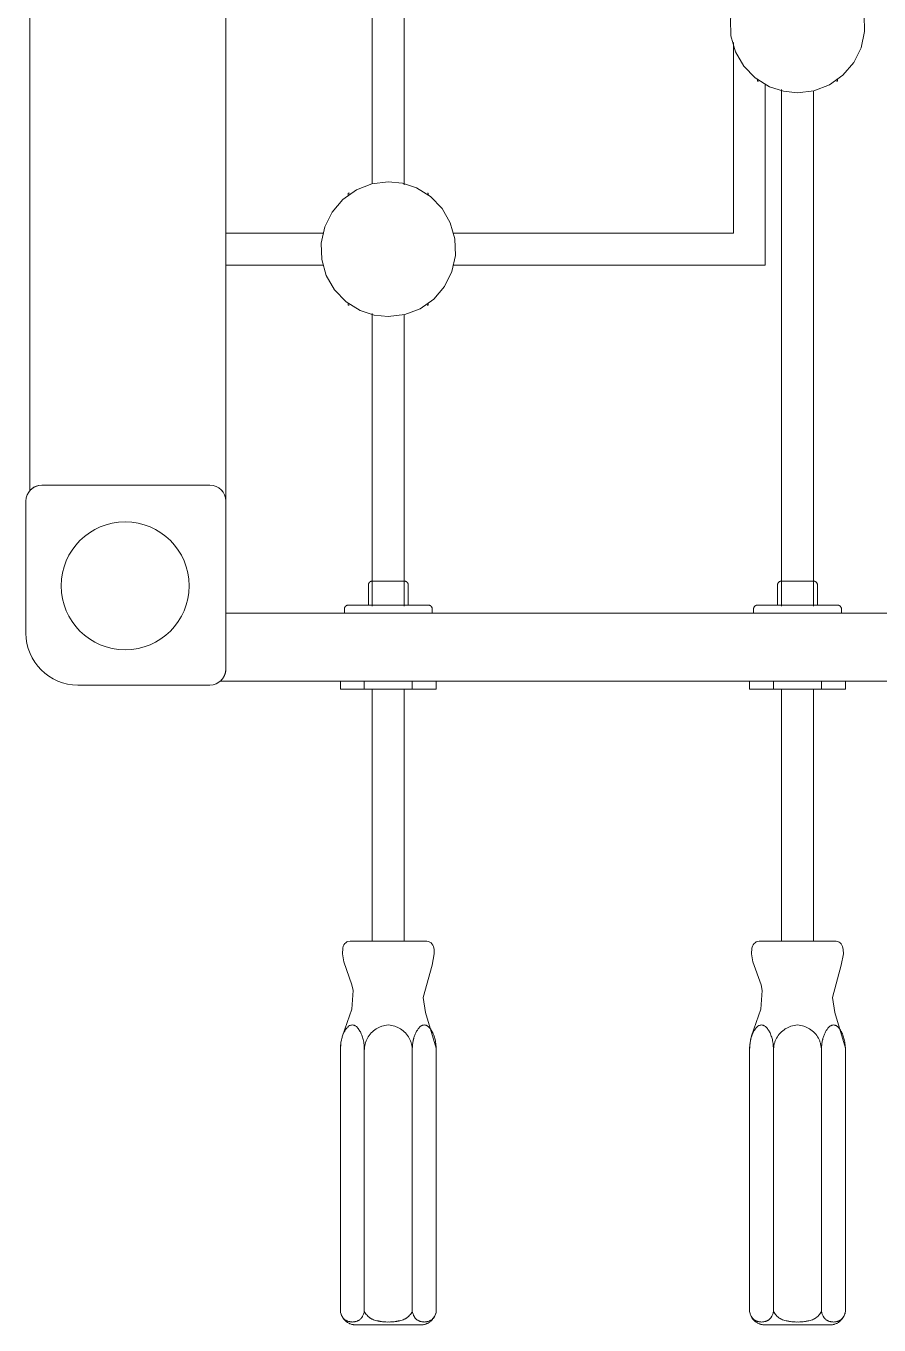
# Model space of a CAD drawing. Header units: inches. Extents: x 11834 to 13024, y -8101 to -6934.
# Drawn here: x 12424.82 to 12438.16, y -7371.6 to -7351.3 of the extents above; entities that cross this region are included whole.
import ezdxf

# ---------------------------------------------------------------- set-up
doc = ezdxf.new("R2010")
doc.units = ezdxf.units.IN
doc.header["$MEASUREMENT"] = 0
doc.layers.add('A-GENM', color=13, linetype='Continuous', lineweight=9)

# ---------------------------------------------------------------- blocks, each defined once
blk = doc.blocks.new('Foosball Table - Foosball Table-6977012-FIRST FLOOR POWER _ SIGNAL')
at = {"layer": 'A-GENM'}
for p, q in [((-24.937, -12.187), (-24.937, 12.187)), ((-28, 12.022), (-28, -12.022)), ((-22.646, -1.022), (-22.646, -7.228)), ((-22.146, -7.245), (-22.146, -1.023)), ((-17, -8), (-17, -5.021)), ((-17, -5.021), (-17, -8)), ((-16.622, -5.588), (-16.622, -5.625)), ((-16.608, -5.625), (-16.622, -5.625)), ((-16.5, -5.663), (-16.5, -8.5)), ((-16.5, -8.5), (-16.5, -5.663)), ((-15.372, -5.625), (-15.388, -5.625)), ((-15.372, -5.625), (-15.372, -5.593)), ((-16.247, -5.755), (-16.247, -13.827)), ((-15.747, -13.827), (-15.747, -5.785)), ((-23.021, -7.375), (-23.021, -7.407)), ((-23.021, -7.375), (-23.004, -7.375)), ((-21.785, -7.375), (-21.771, -7.375)), ((-21.771, -7.412), (-21.771, -7.375)), ((-24.937, -8), (-23.405, -8)), ((-23.405, -8), (-24.937, -8)), ((-21.384, -8), (-17, -8)), ((-17, -8), (-21.384, -8)), ((-23.407, -8.5), (-24.937, -8.5)), ((-24.937, -8.5), (-23.407, -8.5)), ((-16.5, -8.5), (-21.386, -8.5)), ((-21.386, -8.5), (-16.5, -8.5)), ((-23.021, -9.088), (-23.021, -9.125)), ((-23.007, -9.125), (-23.021, -9.125)), ((-21.771, -9.125), (-21.787, -9.125)), ((-21.771, -9.125), (-21.771, -9.093)), ((-22.646, -9.255), (-22.646, -13.827)), ((-22.146, -13.827), (-22.146, -9.272)), ((-25.187, -11.937), (-27.812, -11.937)), ((-28.062, -12.187), (-28.062, -14.25)), ((-24.937, -14.812), (-24.937, -12.187)), ((-22.708, -13.5), (-22.708, -13.813)), ((-22.083, -13.813), (-22.083, -13.5)), ((-16.31, -13.5), (-16.31, -13.813)), ((-15.685, -13.813), (-15.685, -13.5)), ((24.937, -13.938), (-24.937, -13.938)), ((-23.083, -13.875), (-23.083, -13.938)), ((-22.666, -13.813), (-22.396, -13.813)), ((-22.396, -13.813), (-22.125, -13.813)), ((-21.708, -13.938), (-21.708, -13.875)), ((-16.685, -13.875), (-16.685, -13.938)), ((-16.268, -13.813), (-15.997, -13.813)), ((-15.997, -13.813), (-15.726, -13.813)), ((-15.31, -13.938), (-15.31, -13.875)), ((-25.022, -15), (25.022, -15)), ((-23.146, -15), (-23.146, -15.125)), ((-22.771, -15), (-22.771, -15.125)), ((-22.021, -15.125), (-22.021, -15)), ((-21.646, -15), (-21.646, -15.125)), ((-16.747, -15), (-16.747, -15.125)), ((-16.372, -15), (-16.372, -15.125)), ((-15.622, -15.125), (-15.622, -15)), ((-15.247, -15), (-15.247, -15.125)), ((-27.25, -15.062), (-25.187, -15.062)), ((-22.771, -15.125), (-23.146, -15.125)), ((-22.021, -15.125), (-22.771, -15.125)), ((-22.646, -15.125), (-22.646, -19.063)), ((-22.146, -19.063), (-22.146, -15.125)), ((-21.646, -15.125), (-22.021, -15.125)), ((-16.372, -15.125), (-16.747, -15.125)), ((-15.622, -15.125), (-16.372, -15.125)), ((-16.247, -15.125), (-16.247, -19.063)), ((-15.747, -19.063), (-15.747, -15.125)), ((-15.247, -15.125), (-15.622, -15.125)), ((-23.146, -24.777), (-23.146, -20.777)), ((-22.771, -24.777), (-22.771, -20.777)), ((-22.021, -20.777), (-22.021, -24.777)), ((-21.646, -24.777), (-21.646, -20.777)), ((-16.747, -24.777), (-16.747, -20.777)), ((-16.372, -24.777), (-16.372, -20.777)), ((-15.622, -20.777), (-15.622, -24.777)), ((-15.247, -24.777), (-15.247, -20.777)), ((-23.146, -24.854), (-23.146, -24.777)), ((-22.771, -24.854), (-22.771, -24.777)), ((-22.021, -24.777), (-22.021, -24.854)), ((-21.646, -24.854), (-21.646, -24.777)), ((-16.747, -24.854), (-16.747, -24.777)), ((-16.372, -24.854), (-16.372, -24.777)), ((-15.622, -24.777), (-15.622, -24.854)), ((-15.247, -24.854), (-15.247, -24.777)), ((-22.396, -25.062), (-22.724, -25.062)), ((-21.931, -25.062), (-22.396, -25.062)), ((-22.067, -25.062), (-21.966, -25.062)), ((-15.997, -25.062), (-16.326, -25.062)), ((-15.532, -25.062), (-15.997, -25.062)), ((-15.668, -25.062), (-15.568, -25.062))]:
    blk.add_line(p, q, dxfattribs=at)
at = {"layer": 'A-GENM', "flags": 128}
for points in [[(-15.997, -3.696), (-16.254, -3.728), (-16.496, -3.821), (-16.708, -3.971), (-16.876, -4.168), (-16.992, -4.4), (-17.047, -4.654), (-17.039, -4.913), (-16.967, -5.162), (-16.837, -5.387), (-16.657, -5.572), (-16.436, -5.709), (-16.217, -5.781), (-15.997, -5.804)], [(-15.997, -5.804), (-15.74, -5.772), (-15.498, -5.679), (-15.286, -5.529), (-15.118, -5.332), (-15.002, -5.1), (-14.947, -4.846), (-14.955, -4.587), (-15.027, -4.338), (-15.157, -4.113), (-15.337, -3.928), (-15.558, -3.791), (-15.777, -3.719), (-15.997, -3.696)], [(-22.396, -7.196), (-22.653, -7.228), (-22.895, -7.321), (-23.106, -7.471), (-23.275, -7.668), (-23.39, -7.9), (-23.446, -8.154), (-23.437, -8.413), (-23.366, -8.662), (-23.236, -8.887), (-23.055, -9.072), (-22.835, -9.209), (-22.616, -9.281), (-22.396, -9.304)], [(-22.396, -9.304), (-22.139, -9.272), (-21.897, -9.179), (-21.685, -9.029), (-21.517, -8.832), (-21.401, -8.6), (-21.346, -8.346), (-21.354, -8.087), (-21.426, -7.838), (-21.555, -7.613), (-21.736, -7.428), (-21.957, -7.291), (-22.176, -7.219), (-22.396, -7.196)], [(-22.708, -13.5), (-22.708, -13.498), (-22.708, -13.495), (-22.708, -13.493), (-22.708, -13.49), (-22.707, -13.488), (-22.707, -13.485), (-22.706, -13.483), (-22.705, -13.48), (-22.704, -13.478), (-22.703, -13.476), (-22.702, -13.473), (-22.701, -13.471), (-22.7, -13.469), (-22.699, -13.467), (-22.697, -13.465), (-22.696, -13.463), (-22.694, -13.461), (-22.693, -13.459), (-22.691, -13.457), (-22.689, -13.455), (-22.688, -13.453), (-22.686, -13.452), (-22.684, -13.45), (-22.682, -13.449), (-22.68, -13.447), (-22.677, -13.446), (-22.675, -13.445), (-22.673, -13.444), (-22.671, -13.443), (-22.668, -13.442), (-22.666, -13.441), (-22.664, -13.44), (-22.661, -13.439), (-22.659, -13.439), (-22.656, -13.438), (-22.654, -13.438), (-22.652, -13.438), (-22.649, -13.438), (-22.647, -13.438), (-22.646, -13.438)], [(-22.396, -13.438), (-22.406, -13.438), (-22.416, -13.438), (-22.426, -13.438), (-22.436, -13.438), (-22.446, -13.438), (-22.455, -13.438), (-22.465, -13.438), (-22.474, -13.438), (-22.484, -13.438), (-22.493, -13.438), (-22.502, -13.438), (-22.511, -13.438), (-22.52, -13.438), (-22.529, -13.438), (-22.537, -13.438), (-22.545, -13.438), (-22.553, -13.438), (-22.561, -13.438), (-22.568, -13.438), (-22.575, -13.438), (-22.582, -13.438), (-22.589, -13.438), (-22.595, -13.438), (-22.601, -13.438), (-22.606, -13.438), (-22.611, -13.438), (-22.616, -13.438), (-22.621, -13.438), (-22.625, -13.438), (-22.629, -13.438), (-22.632, -13.438), (-22.635, -13.438), (-22.638, -13.438), (-22.64, -13.438), (-22.642, -13.438), (-22.644, -13.438), (-22.645, -13.438), (-22.646, -13.438), (-22.646, -13.438)], [(-22.646, -13.438), (-22.646, -13.438), (-22.645, -13.438), (-22.644, -13.438), (-22.643, -13.438), (-22.641, -13.438), (-22.639, -13.438), (-22.636, -13.438), (-22.633, -13.438), (-22.63, -13.438), (-22.626, -13.438), (-22.622, -13.438), (-22.618, -13.438), (-22.613, -13.438), (-22.608, -13.438), (-22.602, -13.438), (-22.596, -13.438), (-22.59, -13.438), (-22.584, -13.438), (-22.577, -13.438), (-22.57, -13.438), (-22.563, -13.438)], [(-22.146, -13.438), (-22.146, -13.438), (-22.147, -13.438), (-22.148, -13.438), (-22.149, -13.438), (-22.151, -13.438), (-22.153, -13.438), (-22.156, -13.438), (-22.159, -13.438), (-22.162, -13.438), (-22.166, -13.438), (-22.17, -13.438), (-22.174, -13.438), (-22.179, -13.438), (-22.184, -13.438), (-22.189, -13.438), (-22.195, -13.438), (-22.201, -13.438), (-22.208, -13.438), (-22.215, -13.438), (-22.222, -13.438), (-22.229, -13.438), (-22.237, -13.438), (-22.244, -13.438), (-22.252, -13.438), (-22.261, -13.438), (-22.269, -13.438), (-22.278, -13.438), (-22.287, -13.438), (-22.296, -13.438), (-22.305, -13.438), (-22.315, -13.438), (-22.324, -13.438), (-22.334, -13.438), (-22.344, -13.438), (-22.353, -13.438), (-22.363, -13.438), (-22.373, -13.438), (-22.383, -13.438), (-22.393, -13.438), (-22.396, -13.438)], [(-22.231, -13.438), (-22.224, -13.438), (-22.216, -13.438), (-22.21, -13.438), (-22.203, -13.438), (-22.197, -13.438), (-22.191, -13.438), (-22.185, -13.438), (-22.18, -13.438), (-22.175, -13.438), (-22.171, -13.438), (-22.167, -13.438), (-22.163, -13.438), (-22.159, -13.438), (-22.156, -13.438), (-22.154, -13.438), (-22.151, -13.438), (-22.149, -13.438), (-22.148, -13.438), (-22.147, -13.438), (-22.146, -13.438), (-22.146, -13.438)], [(-22.146, -13.438), (-22.143, -13.438), (-22.141, -13.438), (-22.138, -13.438), (-22.136, -13.438), (-22.133, -13.439), (-22.131, -13.439), (-22.129, -13.44), (-22.126, -13.441), (-22.124, -13.442), (-22.121, -13.442), (-22.119, -13.443), (-22.117, -13.445), (-22.115, -13.446), (-22.113, -13.447), (-22.111, -13.448), (-22.109, -13.45), (-22.107, -13.451), (-22.105, -13.453), (-22.103, -13.455), (-22.101, -13.456), (-22.099, -13.458), (-22.098, -13.46), (-22.096, -13.462), (-22.095, -13.464), (-22.093, -13.466), (-22.092, -13.468), (-22.091, -13.471), (-22.09, -13.473), (-22.089, -13.475), (-22.088, -13.477), (-22.087, -13.48), (-22.086, -13.482), (-22.085, -13.484), (-22.085, -13.487), (-22.084, -13.489), (-22.084, -13.492), (-22.084, -13.494), (-22.083, -13.497), (-22.083, -13.499), (-22.083, -13.5)], [(-16.31, -13.5), (-16.309, -13.498), (-16.309, -13.495), (-16.309, -13.493), (-16.309, -13.49), (-16.308, -13.488), (-16.308, -13.485), (-16.307, -13.483), (-16.306, -13.48), (-16.306, -13.478), (-16.305, -13.476), (-16.304, -13.473), (-16.302, -13.471), (-16.301, -13.469), (-16.3, -13.467), (-16.299, -13.465), (-16.297, -13.463), (-16.296, -13.461), (-16.294, -13.459), (-16.292, -13.457), (-16.291, -13.455), (-16.289, -13.453), (-16.287, -13.452), (-16.285, -13.45), (-16.283, -13.449), (-16.281, -13.447), (-16.279, -13.446), (-16.276, -13.445), (-16.274, -13.444), (-16.272, -13.443), (-16.27, -13.442), (-16.267, -13.441), (-16.265, -13.44), (-16.263, -13.439), (-16.26, -13.439), (-16.258, -13.438), (-16.255, -13.438), (-16.253, -13.438), (-16.25, -13.438), (-16.248, -13.438), (-16.247, -13.438)], [(-15.997, -13.438), (-16.007, -13.438), (-16.017, -13.438), (-16.027, -13.438), (-16.037, -13.438), (-16.047, -13.438), (-16.056, -13.438), (-16.066, -13.438), (-16.076, -13.438), (-16.085, -13.438), (-16.094, -13.438), (-16.104, -13.438), (-16.112, -13.438), (-16.121, -13.438), (-16.13, -13.438), (-16.138, -13.438), (-16.146, -13.438), (-16.154, -13.438), (-16.162, -13.438), (-16.169, -13.438), (-16.176, -13.438), (-16.183, -13.438), (-16.19, -13.438), (-16.196, -13.438), (-16.202, -13.438), (-16.207, -13.438), (-16.213, -13.438), (-16.218, -13.438), (-16.222, -13.438), (-16.226, -13.438), (-16.23, -13.438), (-16.233, -13.438), (-16.237, -13.438), (-16.239, -13.438), (-16.241, -13.438), (-16.243, -13.438), (-16.245, -13.438), (-16.246, -13.438), (-16.247, -13.438), (-16.247, -13.438)], [(-16.247, -13.438), (-16.247, -13.438), (-16.246, -13.438), (-16.245, -13.438), (-16.244, -13.438), (-16.242, -13.438), (-16.24, -13.438)], [(-16.24, -13.438), (-16.237, -13.438), (-16.234, -13.438), (-16.231, -13.438), (-16.227, -13.438), (-16.223, -13.438), (-16.219, -13.438), (-16.214, -13.438), (-16.209, -13.438), (-16.203, -13.438), (-16.198, -13.438), (-16.191, -13.438), (-16.185, -13.438), (-16.178, -13.438), (-16.171, -13.438), (-16.164, -13.438)], [(-15.747, -13.438), (-15.747, -13.438), (-15.748, -13.438), (-15.749, -13.438), (-15.75, -13.438), (-15.752, -13.438), (-15.754, -13.438), (-15.757, -13.438), (-15.76, -13.438), (-15.763, -13.438), (-15.767, -13.438), (-15.771, -13.438), (-15.775, -13.438), (-15.78, -13.438), (-15.785, -13.438), (-15.791, -13.438), (-15.796, -13.438), (-15.803, -13.438), (-15.809, -13.438), (-15.816, -13.438), (-15.823, -13.438), (-15.83, -13.438), (-15.838, -13.438), (-15.846, -13.438), (-15.854, -13.438), (-15.862, -13.438), (-15.87, -13.438), (-15.879, -13.438), (-15.888, -13.438), (-15.897, -13.438), (-15.906, -13.438), (-15.916, -13.438), (-15.925, -13.438), (-15.935, -13.438), (-15.945, -13.438), (-15.955, -13.438), (-15.964, -13.438), (-15.974, -13.438), (-15.984, -13.438), (-15.994, -13.438), (-15.997, -13.438)], [(-15.832, -13.438), (-15.825, -13.438), (-15.818, -13.438), (-15.811, -13.438), (-15.804, -13.438), (-15.798, -13.438), (-15.792, -13.438), (-15.787, -13.438), (-15.781, -13.438), (-15.777, -13.438), (-15.772, -13.438), (-15.768, -13.438), (-15.764, -13.438), (-15.761, -13.438), (-15.758, -13.438), (-15.755, -13.438), (-15.753, -13.438), (-15.751, -13.438), (-15.749, -13.438), (-15.748, -13.438), (-15.747, -13.438), (-15.747, -13.438)], [(-15.747, -13.438), (-15.745, -13.438), (-15.742, -13.438), (-15.74, -13.438), (-15.737, -13.438), (-15.735, -13.439), (-15.732, -13.439), (-15.73, -13.44), (-15.727, -13.441), (-15.725, -13.442), (-15.723, -13.442), (-15.72, -13.443), (-15.718, -13.445), (-15.716, -13.446), (-15.714, -13.447), (-15.712, -13.448), (-15.71, -13.45), (-15.708, -13.451), (-15.706, -13.453), (-15.704, -13.455), (-15.702, -13.456), (-15.7, -13.458), (-15.699, -13.46), (-15.697, -13.462), (-15.696, -13.464), (-15.694, -13.466), (-15.693, -13.468), (-15.692, -13.471), (-15.691, -13.473), (-15.69, -13.475), (-15.689, -13.477), (-15.688, -13.48), (-15.687, -13.482), (-15.686, -13.484), (-15.686, -13.487), (-15.685, -13.489), (-15.685, -13.492), (-15.685, -13.494), (-15.685, -13.497), (-15.685, -13.499), (-15.685, -13.5)], [(-23.083, -13.875), (-23.083, -13.873), (-23.083, -13.87), (-23.083, -13.868), (-23.083, -13.865), (-23.082, -13.863), (-23.082, -13.86), (-23.081, -13.858), (-23.08, -13.855), (-23.079, -13.853), (-23.078, -13.851), (-23.077, -13.848), (-23.076, -13.846), (-23.075, -13.844), (-23.074, -13.842), (-23.072, -13.84), (-23.071, -13.838), (-23.069, -13.836), (-23.068, -13.834), (-23.066, -13.832), (-23.064, -13.83), (-23.063, -13.828), (-23.061, -13.827), (-23.059, -13.825), (-23.057, -13.824), (-23.055, -13.822), (-23.052, -13.821), (-23.05, -13.82), (-23.048, -13.819), (-23.046, -13.818), (-23.043, -13.817), (-23.041, -13.816), (-23.039, -13.815), (-23.036, -13.814), (-23.034, -13.814), (-23.031, -13.813), (-23.029, -13.813), (-23.027, -13.813), (-23.024, -13.813), (-23.022, -13.813), (-23.021, -13.813)], [(-22.396, -13.813), (-22.421, -13.813), (-22.446, -13.813), (-22.471, -13.813), (-22.495, -13.813), (-22.52, -13.813), (-22.544, -13.813), (-22.569, -13.813), (-22.592, -13.813), (-22.616, -13.813), (-22.639, -13.813), (-22.662, -13.813), (-22.684, -13.813), (-22.706, -13.813), (-22.728, -13.813), (-22.749, -13.813), (-22.769, -13.813), (-22.789, -13.813), (-22.808, -13.813), (-22.826, -13.813), (-22.844, -13.813), (-22.861, -13.813), (-22.878, -13.813), (-22.893, -13.813), (-22.908, -13.813), (-22.922, -13.813), (-22.935, -13.813), (-22.947, -13.813), (-22.958, -13.813), (-22.969, -13.813), (-22.978, -13.813), (-22.987, -13.813), (-22.995, -13.813), (-23.001, -13.813), (-23.007, -13.813), (-23.012, -13.813), (-23.015, -13.813), (-23.018, -13.813), (-23.02, -13.813), (-23.021, -13.813)], [(-23.021, -13.813), (-23.02, -13.813), (-23.019, -13.813), (-23.016, -13.813), (-23.013, -13.813), (-23.008, -13.813), (-23.003, -13.813), (-22.996, -13.813), (-22.989, -13.813), (-22.981, -13.813), (-22.971, -13.813), (-22.961, -13.813), (-22.95, -13.813), (-22.938, -13.813), (-22.925, -13.813), (-22.912, -13.813), (-22.897, -13.813), (-22.882, -13.813), (-22.866, -13.813), (-22.849, -13.813), (-22.831, -13.813), (-22.813, -13.813), (-22.794, -13.813), (-22.774, -13.813), (-22.754, -13.813), (-22.734, -13.813), (-22.712, -13.813), (-22.69, -13.813), (-22.668, -13.813)], [(-21.771, -13.813), (-21.771, -13.813), (-21.773, -13.813), (-21.775, -13.813), (-21.779, -13.813), (-21.783, -13.813), (-21.789, -13.813), (-21.795, -13.813), (-21.803, -13.813), (-21.811, -13.813), (-21.82, -13.813), (-21.83, -13.813), (-21.841, -13.813), (-21.853, -13.813), (-21.866, -13.813), (-21.88, -13.813), (-21.895, -13.813), (-21.91, -13.813), (-21.926, -13.813), (-21.943, -13.813), (-21.96, -13.813), (-21.979, -13.813), (-21.998, -13.813), (-22.017, -13.813), (-22.037, -13.813), (-22.058, -13.813), (-22.079, -13.813), (-22.101, -13.813), (-22.124, -13.813), (-22.146, -13.813), (-22.169, -13.813), (-22.193, -13.813), (-22.217, -13.813), (-22.241, -13.813), (-22.265, -13.813), (-22.29, -13.813), (-22.314, -13.813), (-22.339, -13.813), (-22.364, -13.813), (-22.389, -13.813), (-22.396, -13.813)], [(-22.13, -13.813), (-22.107, -13.813), (-22.085, -13.813), (-22.064, -13.813), (-22.043, -13.813), (-22.023, -13.813), (-22.003, -13.813), (-21.984, -13.813), (-21.965, -13.813), (-21.947, -13.813), (-21.93, -13.813), (-21.914, -13.813), (-21.899, -13.813), (-21.884, -13.813), (-21.87, -13.813), (-21.857, -13.813), (-21.845, -13.813), (-21.833, -13.813), (-21.823, -13.813), (-21.813, -13.813), (-21.805, -13.813), (-21.797, -13.813), (-21.79, -13.813), (-21.785, -13.813), (-21.78, -13.813), (-21.776, -13.813), (-21.773, -13.813), (-21.772, -13.813), (-21.771, -13.813)], [(-21.771, -13.813), (-21.768, -13.813), (-21.766, -13.813), (-21.763, -13.813), (-21.761, -13.813), (-21.758, -13.814), (-21.756, -13.814), (-21.754, -13.815), (-21.751, -13.816), (-21.749, -13.817), (-21.746, -13.817), (-21.744, -13.818), (-21.742, -13.82), (-21.74, -13.821), (-21.738, -13.822), (-21.736, -13.823), (-21.734, -13.825), (-21.732, -13.826), (-21.73, -13.828), (-21.728, -13.83), (-21.726, -13.831), (-21.724, -13.833), (-21.723, -13.835), (-21.721, -13.837), (-21.72, -13.839), (-21.718, -13.841), (-21.717, -13.843), (-21.716, -13.846), (-21.715, -13.848), (-21.714, -13.85), (-21.713, -13.852), (-21.712, -13.855), (-21.711, -13.857), (-21.71, -13.859), (-21.71, -13.862), (-21.709, -13.864), (-21.709, -13.867), (-21.709, -13.869), (-21.708, -13.872), (-21.708, -13.874), (-21.708, -13.875)], [(-16.685, -13.875), (-16.684, -13.873), (-16.684, -13.87), (-16.684, -13.868), (-16.684, -13.865), (-16.683, -13.863), (-16.683, -13.86), (-16.682, -13.858), (-16.681, -13.855), (-16.681, -13.853), (-16.68, -13.851), (-16.679, -13.848), (-16.677, -13.846), (-16.676, -13.844), (-16.675, -13.842), (-16.674, -13.84), (-16.672, -13.838), (-16.671, -13.836), (-16.669, -13.834), (-16.667, -13.832), (-16.666, -13.83), (-16.664, -13.828), (-16.662, -13.827), (-16.66, -13.825), (-16.658, -13.824), (-16.656, -13.822), (-16.654, -13.821), (-16.651, -13.82), (-16.649, -13.819), (-16.647, -13.818), (-16.645, -13.817), (-16.642, -13.816), (-16.64, -13.815), (-16.638, -13.814), (-16.635, -13.814), (-16.633, -13.813), (-16.63, -13.813), (-16.628, -13.813), (-16.625, -13.813), (-16.623, -13.813), (-16.622, -13.813)], [(-15.997, -13.813), (-16.022, -13.813), (-16.047, -13.813), (-16.072, -13.813), (-16.097, -13.813), (-16.121, -13.813), (-16.146, -13.813), (-16.17, -13.813), (-16.194, -13.813), (-16.217, -13.813), (-16.24, -13.813), (-16.263, -13.813), (-16.286, -13.813), (-16.308, -13.813), (-16.329, -13.813), (-16.35, -13.813), (-16.37, -13.813), (-16.39, -13.813), (-16.409, -13.813), (-16.428, -13.813), (-16.445, -13.813), (-16.462, -13.813), (-16.479, -13.813), (-16.494, -13.813), (-16.509, -13.813), (-16.523, -13.813), (-16.536, -13.813), (-16.548, -13.813), (-16.56, -13.813), (-16.57, -13.813), (-16.58, -13.813), (-16.588, -13.813), (-16.596, -13.813), (-16.602, -13.813), (-16.608, -13.813), (-16.613, -13.813), (-16.617, -13.813), (-16.619, -13.813), (-16.621, -13.813), (-16.622, -13.813)], [(-16.622, -13.813), (-16.622, -13.813), (-16.62, -13.813), (-16.618, -13.813), (-16.614, -13.813), (-16.61, -13.813), (-16.604, -13.813), (-16.598, -13.813), (-16.59, -13.813), (-16.582, -13.813), (-16.573, -13.813), (-16.562, -13.813), (-16.551, -13.813), (-16.539, -13.813), (-16.527, -13.813), (-16.513, -13.813), (-16.498, -13.813), (-16.483, -13.813), (-16.467, -13.813), (-16.45, -13.813), (-16.432, -13.813), (-16.414, -13.813), (-16.395, -13.813), (-16.376, -13.813), (-16.355, -13.813), (-16.335, -13.813), (-16.313, -13.813), (-16.292, -13.813), (-16.269, -13.813)], [(-15.372, -13.813), (-15.373, -13.813), (-15.374, -13.813), (-15.377, -13.813), (-15.38, -13.813), (-15.384, -13.813), (-15.39, -13.813), (-15.396, -13.813), (-15.404, -13.813), (-15.412, -13.813), (-15.421, -13.813), (-15.432, -13.813), (-15.443, -13.813), (-15.455, -13.813), (-15.467, -13.813), (-15.481, -13.813), (-15.496, -13.813), (-15.511, -13.813), (-15.527, -13.813), (-15.544, -13.813), (-15.562, -13.813), (-15.58, -13.813), (-15.599, -13.813), (-15.618, -13.813), (-15.639, -13.813), (-15.659, -13.813), (-15.681, -13.813), (-15.702, -13.813), (-15.725, -13.813), (-15.747, -13.813), (-15.771, -13.813), (-15.794, -13.813), (-15.818, -13.813), (-15.842, -13.813), (-15.866, -13.813), (-15.891, -13.813), (-15.916, -13.813), (-15.94, -13.813), (-15.965, -13.813), (-15.99, -13.813), (-15.997, -13.813)], [(-15.731, -13.813), (-15.708, -13.813), (-15.686, -13.813), (-15.665, -13.813), (-15.644, -13.813), (-15.624, -13.813), (-15.604, -13.813), (-15.585, -13.813), (-15.566, -13.813), (-15.549, -13.813), (-15.532, -13.813), (-15.515, -13.813), (-15.5, -13.813), (-15.485, -13.813), (-15.471, -13.813), (-15.458, -13.813), (-15.446, -13.813), (-15.434, -13.813), (-15.424, -13.813), (-15.414, -13.813), (-15.406, -13.813), (-15.398, -13.813), (-15.392, -13.813), (-15.386, -13.813), (-15.381, -13.813), (-15.377, -13.813), (-15.375, -13.813), (-15.373, -13.813), (-15.372, -13.813)], [(-15.372, -13.813), (-15.37, -13.813), (-15.367, -13.813), (-15.365, -13.813), (-15.362, -13.813), (-15.36, -13.814), (-15.357, -13.814), (-15.355, -13.815), (-15.352, -13.816), (-15.35, -13.817), (-15.348, -13.817), (-15.345, -13.818), (-15.343, -13.82), (-15.341, -13.821), (-15.339, -13.822), (-15.337, -13.823), (-15.335, -13.825), (-15.333, -13.826), (-15.331, -13.828), (-15.329, -13.83), (-15.327, -13.831), (-15.325, -13.833), (-15.324, -13.835), (-15.322, -13.837), (-15.321, -13.839), (-15.319, -13.841), (-15.318, -13.843), (-15.317, -13.846), (-15.316, -13.848), (-15.315, -13.85), (-15.314, -13.852), (-15.313, -13.855), (-15.312, -13.857), (-15.311, -13.859), (-15.311, -13.862), (-15.31, -13.864), (-15.31, -13.867), (-15.31, -13.869), (-15.31, -13.872), (-15.31, -13.874), (-15.31, -13.875)], [(-23.146, -20.777), (-23.137, -20.651), (-23.113, -20.545), (-22.967, -20.126), (-22.946, -19.835), (-22.964, -19.746), (-23.093, -19.39), (-23.113, -19.263), (-23.108, -19.173), (-23.1, -19.145), (-23.089, -19.122), (-23.075, -19.103), (-23.059, -19.089), (-23.043, -19.078), (-23.027, -19.071), (-22.994, -19.064), (-22.97, -19.063)], [(-22.396, -19.063), (-22.802, -19.063), (-22.97, -19.063), (-22.802, -19.063), (-22.625, -19.063)], [(-22.167, -19.063), (-21.99, -19.063), (-21.822, -19.063), (-21.99, -19.063), (-22.396, -19.063)], [(-21.821, -19.063), (-21.791, -19.065), (-21.766, -19.071), (-21.745, -19.08), (-21.727, -19.093), (-21.713, -19.108), (-21.701, -19.126), (-21.691, -19.147), (-21.68, -19.198), (-21.678, -19.265), (-21.712, -19.442), (-21.849, -19.944), (-21.812, -20.182), (-21.647, -20.737), (-21.646, -20.777)], [(-16.747, -20.777), (-16.738, -20.651), (-16.714, -20.545), (-16.568, -20.126), (-16.547, -19.835), (-16.565, -19.746), (-16.695, -19.39), (-16.715, -19.263), (-16.709, -19.173), (-16.701, -19.145), (-16.69, -19.122), (-16.676, -19.103), (-16.661, -19.089), (-16.644, -19.078), (-16.628, -19.071), (-16.595, -19.064), (-16.572, -19.063)], [(-15.997, -19.063), (-16.403, -19.063), (-16.571, -19.063), (-16.403, -19.063), (-16.24, -19.063)], [(-15.768, -19.063), (-15.591, -19.063), (-15.423, -19.063), (-15.591, -19.063), (-15.997, -19.063)], [(-15.423, -19.063), (-15.392, -19.065), (-15.367, -19.071), (-15.346, -19.08), (-15.329, -19.093), (-15.314, -19.108), (-15.302, -19.126), (-15.292, -19.147), (-15.281, -19.198), (-15.28, -19.265), (-15.313, -19.442), (-15.45, -19.944), (-15.413, -20.182), (-15.248, -20.737), (-15.247, -20.777)], [(-22.899, -25.065), (-22.909, -25.065), (-22.919, -25.065), (-22.929, -25.064), (-22.939, -25.062), (-22.948, -25.06), (-22.958, -25.058), (-22.968, -25.056), (-22.977, -25.053), (-22.987, -25.049), (-22.996, -25.046), (-23.005, -25.042), (-23.014, -25.037), (-23.023, -25.032), (-23.032, -25.027), (-23.04, -25.022), (-23.048, -25.016), (-23.056, -25.01), (-23.064, -25.003), (-23.071, -24.997), (-23.078, -24.99), (-23.085, -24.982), (-23.091, -24.975), (-23.098, -24.967), (-23.104, -24.959), (-23.109, -24.951), (-23.114, -24.942), (-23.119, -24.933), (-23.124, -24.924), (-23.128, -24.915), (-23.132, -24.906), (-23.135, -24.897), (-23.138, -24.887), (-23.141, -24.877), (-23.143, -24.868), (-23.145, -24.858), (-23.146, -24.854)], [(-21.646, -24.854), (-21.648, -24.863), (-21.65, -24.873), (-21.652, -24.883), (-21.655, -24.893), (-21.658, -24.902), (-21.662, -24.911), (-21.666, -24.92), (-21.67, -24.929), (-21.675, -24.938), (-21.68, -24.947), (-21.686, -24.955), (-21.691, -24.963), (-21.697, -24.971), (-21.704, -24.979), (-21.711, -24.986), (-21.718, -24.994), (-21.725, -25), (-21.732, -25.007), (-21.74, -25.013), (-21.748, -25.019), (-21.756, -25.025), (-21.765, -25.03), (-21.774, -25.035), (-21.782, -25.04), (-21.792, -25.044), (-21.801, -25.048), (-21.81, -25.051), (-21.82, -25.054), (-21.829, -25.057), (-21.839, -25.06), (-21.849, -25.062), (-21.859, -25.063), (-21.869, -25.064), (-21.879, -25.065), (-21.889, -25.065), (-21.893, -25.065)], [(-16.5, -25.065), (-16.51, -25.065), (-16.52, -25.065), (-16.53, -25.064), (-16.54, -25.062), (-16.55, -25.06), (-16.559, -25.058), (-16.569, -25.056), (-16.579, -25.053), (-16.588, -25.049), (-16.597, -25.046), (-16.606, -25.042), (-16.615, -25.037), (-16.624, -25.032), (-16.633, -25.027), (-16.641, -25.022), (-16.649, -25.016), (-16.657, -25.01), (-16.665, -25.003), (-16.672, -24.997), (-16.679, -24.99), (-16.686, -24.982), (-16.693, -24.975), (-16.699, -24.967), (-16.705, -24.959), (-16.71, -24.951), (-16.716, -24.942), (-16.72, -24.933), (-16.725, -24.924), (-16.729, -24.915), (-16.733, -24.906), (-16.736, -24.897), (-16.739, -24.887), (-16.742, -24.877), (-16.744, -24.868), (-16.746, -24.858), (-16.747, -24.854)], [(-15.247, -24.854), (-15.249, -24.863), (-15.251, -24.873), (-15.253, -24.883), (-15.256, -24.893), (-15.26, -24.902), (-15.263, -24.911), (-15.267, -24.92), (-15.272, -24.929), (-15.276, -24.938), (-15.281, -24.947), (-15.287, -24.955), (-15.293, -24.963), (-15.299, -24.971), (-15.305, -24.979), (-15.312, -24.986), (-15.319, -24.994), (-15.326, -25), (-15.334, -25.007), (-15.341, -25.013), (-15.349, -25.019), (-15.358, -25.025), (-15.366, -25.03), (-15.375, -25.035), (-15.384, -25.04), (-15.393, -25.044), (-15.402, -25.048), (-15.411, -25.051), (-15.421, -25.054), (-15.43, -25.057), (-15.44, -25.06), (-15.45, -25.062), (-15.46, -25.063), (-15.47, -25.064), (-15.48, -25.065), (-15.49, -25.065), (-15.494, -25.065)], [(-22.396, -25.065), (-22.416, -25.065), (-22.436, -25.065), (-22.456, -25.065), (-22.476, -25.065), (-22.496, -25.065), (-22.515, -25.065), (-22.535, -25.065), (-22.554, -25.065), (-22.573, -25.065), (-22.592, -25.065), (-22.61, -25.065), (-22.628, -25.065), (-22.646, -25.065), (-22.663, -25.065), (-22.68, -25.065), (-22.696, -25.065), (-22.712, -25.065), (-22.727, -25.065), (-22.742, -25.065), (-22.757, -25.065), (-22.77, -25.065), (-22.783, -25.065), (-22.796, -25.065), (-22.808, -25.065), (-22.819, -25.065), (-22.83, -25.065), (-22.839, -25.065), (-22.849, -25.065), (-22.857, -25.065), (-22.865, -25.065), (-22.872, -25.065), (-22.878, -25.065), (-22.883, -25.065), (-22.888, -25.065), (-22.891, -25.065), (-22.894, -25.065), (-22.897, -25.065), (-22.898, -25.065), (-22.899, -25.065)], [(-22.899, -25.065), (-22.898, -25.065), (-22.897, -25.065), (-22.895, -25.065), (-22.892, -25.065), (-22.889, -25.065), (-22.884, -25.065), (-22.879, -25.065), (-22.873, -25.065), (-22.867, -25.065), (-22.859, -25.065), (-22.851, -25.065), (-22.842, -25.065), (-22.832, -25.065), (-22.822, -25.065), (-22.811, -25.065), (-22.799, -25.065), (-22.787, -25.065), (-22.774, -25.065), (-22.76, -25.065), (-22.746, -25.065), (-22.732, -25.065), (-22.716, -25.065), (-22.701, -25.065), (-22.684, -25.065), (-22.668, -25.065), (-22.65, -25.065), (-22.633, -25.065), (-22.615, -25.065), (-22.597, -25.065), (-22.578, -25.065), (-22.559, -25.065), (-22.54, -25.065), (-22.521, -25.065), (-22.501, -25.065), (-22.481, -25.065), (-22.461, -25.065), (-22.441, -25.065), (-22.421, -25.065), (-22.401, -25.065), (-22.396, -25.065)], [(-22.396, -25.065), (-22.376, -25.065), (-22.356, -25.065), (-22.336, -25.065), (-22.316, -25.065), (-22.296, -25.065), (-22.276, -25.065), (-22.257, -25.065), (-22.238, -25.065), (-22.219, -25.065), (-22.2, -25.065), (-22.182, -25.065), (-22.164, -25.065), (-22.146, -25.065), (-22.129, -25.065), (-22.112, -25.065), (-22.095, -25.065), (-22.08, -25.065), (-22.064, -25.065), (-22.049, -25.065), (-22.035, -25.065), (-22.021, -25.065), (-22.008, -25.065), (-21.996, -25.065), (-21.984, -25.065), (-21.973, -25.065), (-21.962, -25.065), (-21.952, -25.065), (-21.943, -25.065), (-21.935, -25.065), (-21.927, -25.065), (-21.92, -25.065), (-21.914, -25.065), (-21.909, -25.065), (-21.904, -25.065), (-21.9, -25.065), (-21.897, -25.065), (-21.895, -25.065), (-21.894, -25.065), (-21.893, -25.065)], [(-21.893, -25.065), (-21.893, -25.065), (-21.895, -25.065), (-21.897, -25.065), (-21.899, -25.065), (-21.903, -25.065), (-21.907, -25.065), (-21.912, -25.065), (-21.918, -25.065), (-21.925, -25.065), (-21.933, -25.065), (-21.941, -25.065), (-21.95, -25.065), (-21.959, -25.065), (-21.97, -25.065), (-21.981, -25.065), (-21.992, -25.065), (-22.005, -25.065), (-22.018, -25.065), (-22.031, -25.065), (-22.045, -25.065), (-22.06, -25.065), (-22.075, -25.065), (-22.091, -25.065), (-22.107, -25.065), (-22.124, -25.065), (-22.141, -25.065), (-22.159, -25.065), (-22.177, -25.065), (-22.195, -25.065), (-22.214, -25.065), (-22.232, -25.065), (-22.252, -25.065), (-22.271, -25.065), (-22.291, -25.065), (-22.31, -25.065), (-22.33, -25.065), (-22.35, -25.065), (-22.37, -25.065), (-22.39, -25.065), (-22.396, -25.065)], [(-15.997, -25.065), (-16.017, -25.065), (-16.037, -25.065), (-16.057, -25.065), (-16.077, -25.065), (-16.097, -25.065), (-16.117, -25.065), (-16.136, -25.065), (-16.155, -25.065), (-16.174, -25.065), (-16.193, -25.065), (-16.211, -25.065), (-16.229, -25.065), (-16.247, -25.065), (-16.264, -25.065), (-16.281, -25.065), (-16.297, -25.065), (-16.313, -25.065), (-16.329, -25.065), (-16.344, -25.065), (-16.358, -25.065), (-16.372, -25.065), (-16.385, -25.065), (-16.397, -25.065), (-16.409, -25.065), (-16.42, -25.065), (-16.431, -25.065), (-16.441, -25.065), (-16.45, -25.065), (-16.458, -25.065), (-16.466, -25.065), (-16.473, -25.065), (-16.479, -25.065), (-16.484, -25.065), (-16.489, -25.065), (-16.493, -25.065), (-16.496, -25.065), (-16.498, -25.065), (-16.499, -25.065), (-16.5, -25.065)], [(-16.5, -25.065), (-16.5, -25.065), (-16.498, -25.065), (-16.496, -25.065), (-16.494, -25.065), (-16.49, -25.065), (-16.486, -25.065), (-16.48, -25.065), (-16.474, -25.065), (-16.468, -25.065), (-16.46, -25.065), (-16.452, -25.065), (-16.443, -25.065), (-16.433, -25.065), (-16.423, -25.065), (-16.412, -25.065), (-16.4, -25.065), (-16.388, -25.065), (-16.375, -25.065), (-16.362, -25.065), (-16.347, -25.065), (-16.333, -25.065), (-16.317, -25.065), (-16.302, -25.065), (-16.285, -25.065), (-16.269, -25.065), (-16.252, -25.065), (-16.234, -25.065), (-16.216, -25.065), (-16.198, -25.065), (-16.179, -25.065), (-16.16, -25.065), (-16.141, -25.065), (-16.122, -25.065), (-16.102, -25.065), (-16.083, -25.065), (-16.063, -25.065), (-16.043, -25.065), (-16.023, -25.065), (-16.002, -25.065), (-15.997, -25.065)], [(-15.997, -25.065), (-15.977, -25.065), (-15.957, -25.065), (-15.937, -25.065), (-15.917, -25.065), (-15.897, -25.065), (-15.877, -25.065), (-15.858, -25.065), (-15.839, -25.065), (-15.82, -25.065), (-15.801, -25.065), (-15.783, -25.065), (-15.765, -25.065), (-15.747, -25.065), (-15.73, -25.065), (-15.713, -25.065), (-15.697, -25.065), (-15.681, -25.065), (-15.665, -25.065), (-15.651, -25.065), (-15.636, -25.065), (-15.623, -25.065), (-15.609, -25.065), (-15.597, -25.065), (-15.585, -25.065), (-15.574, -25.065), (-15.563, -25.065), (-15.553, -25.065), (-15.544, -25.065), (-15.536, -25.065), (-15.528, -25.065), (-15.521, -25.065), (-15.515, -25.065), (-15.51, -25.065), (-15.505, -25.065), (-15.501, -25.065), (-15.498, -25.065), (-15.496, -25.065), (-15.495, -25.065), (-15.494, -25.065)], [(-15.494, -25.065), (-15.494, -25.065), (-15.496, -25.065), (-15.498, -25.065), (-15.501, -25.065), (-15.504, -25.065), (-15.509, -25.065), (-15.514, -25.065), (-15.52, -25.065), (-15.526, -25.065), (-15.534, -25.065), (-15.542, -25.065), (-15.551, -25.065), (-15.561, -25.065), (-15.571, -25.065), (-15.582, -25.065), (-15.594, -25.065), (-15.606, -25.065), (-15.619, -25.065), (-15.632, -25.065), (-15.647, -25.065), (-15.661, -25.065), (-15.677, -25.065), (-15.692, -25.065), (-15.709, -25.065), (-15.725, -25.065), (-15.742, -25.065), (-15.76, -25.065), (-15.778, -25.065), (-15.796, -25.065), (-15.815, -25.065), (-15.834, -25.065), (-15.853, -25.065), (-15.872, -25.065), (-15.892, -25.065), (-15.912, -25.065), (-15.931, -25.065), (-15.951, -25.065), (-15.971, -25.065), (-15.992, -25.065), (-15.997, -25.065)]]:
    blk.add_lwpolyline(points, dxfattribs=at)
at = {"layer": 'A-GENM'}
for centre, radius, start, end in [((-27.812, -12.187), 0.25, 90, 180), ((-27.812, -12.187), 0.25, 102.1476, 138.5904), ((-25.187, -12.187), 0.25, 0, 90), ((-25.187, -12.187), 0.25, 0, 45), ((-26.511, -13.511), 1, 0, 180), ((-26.511, -13.511), 1, 180, 360), ((-27.25, -14.25), 0.813, 180, 270), ((-25.187, -14.812), 0.25, 270, 360), ((-25.187, -14.812), 0.25, 311.4096, 0)]:
    blk.add_arc(centre, radius, start, end, dxfattribs=at)
for points, knots in [([(-23.146, -20.777), (-23.146, -20.753), (-23.144, -20.707), (-23.138, -20.654), (-23.131, -20.619), (-23.127, -20.6), (-23.12, -20.572), (-23.106, -20.531), (-23.084, -20.483), (-23.06, -20.443), (-23.031, -20.407), (-23.004, -20.386), (-22.98, -20.378), (-22.958, -20.375), (-22.94, -20.377), (-22.925, -20.382), (-22.905, -20.391), (-22.875, -20.418), (-22.84, -20.469), (-22.815, -20.52), (-22.798, -20.567), (-22.788, -20.604), (-22.781, -20.644), (-22.773, -20.7), (-22.771, -20.745), (-22.771, -20.777)], [-1, -1, -1, -1, -0.946429, -0.892857, -0.866071, -0.852679, -0.839286, -0.785714, -0.732143, -0.678571, -0.625, -0.571429, -0.535714, -0.5, -0.464286, -0.446429, -0.428571, -0.357143, -0.285714, -0.214286, -0.178571, -0.142857, -0.107143, -0.071429, 0, 0, 0, 0]), ([(-22.771, -20.777), (-22.77, -20.74), (-22.764, -20.688), (-22.747, -20.633), (-22.734, -20.603), (-22.698, -20.531), (-22.628, -20.459), (-22.544, -20.412), (-22.483, -20.388), (-22.432, -20.377), (-22.396, -20.373)], [-1, -1, -1, -1, -0.833333, -0.75, -0.708333, -0.666667, -0.333333, -0.25, -0.166667, 0, 0, 0, 0]), ([(-22.396, -20.373), (-22.36, -20.377), (-22.309, -20.388), (-22.248, -20.412), (-22.163, -20.459), (-22.094, -20.531), (-22.058, -20.603), (-22.045, -20.633), (-22.028, -20.688), (-22.021, -20.74), (-22.021, -20.777)], [-1, -1, -1, -1, -0.833333, -0.75, -0.666667, -0.333333, -0.291667, -0.25, -0.166667, 0, 0, 0, 0]), ([(-22.021, -20.777), (-22.021, -20.753), (-22.019, -20.707), (-22.013, -20.654), (-22.006, -20.619), (-22.002, -20.6), (-21.995, -20.572), (-21.981, -20.531), (-21.959, -20.484), (-21.935, -20.444), (-21.906, -20.408), (-21.883, -20.389), (-21.866, -20.382), (-21.852, -20.377), (-21.834, -20.375), (-21.815, -20.377), (-21.801, -20.381), (-21.781, -20.39), (-21.751, -20.417), (-21.715, -20.469), (-21.69, -20.52), (-21.673, -20.567), (-21.663, -20.605), (-21.656, -20.644), (-21.648, -20.7), (-21.646, -20.745), (-21.646, -20.777)], [-1, -1, -1, -1, -0.946429, -0.892857, -0.866071, -0.852679, -0.839286, -0.785714, -0.732143, -0.678571, -0.625, -0.571429, -0.553571, -0.535714, -0.5, -0.464286, -0.446429, -0.428571, -0.357143, -0.285714, -0.214286, -0.178571, -0.142857, -0.107143, -0.071429, 0, 0, 0, 0]), ([(-16.747, -20.777), (-16.747, -20.753), (-16.745, -20.707), (-16.739, -20.654), (-16.732, -20.619), (-16.728, -20.6), (-16.721, -20.572), (-16.707, -20.531), (-16.685, -20.483), (-16.661, -20.443), (-16.632, -20.407), (-16.605, -20.386), (-16.581, -20.378), (-16.559, -20.375), (-16.541, -20.377), (-16.527, -20.382), (-16.506, -20.391), (-16.476, -20.418), (-16.441, -20.469), (-16.416, -20.52), (-16.4, -20.567), (-16.39, -20.604), (-16.382, -20.644), (-16.375, -20.7), (-16.372, -20.745), (-16.372, -20.777)], [-1, -1, -1, -1, -0.946429, -0.892857, -0.866071, -0.852679, -0.839286, -0.785714, -0.732143, -0.678571, -0.625, -0.571429, -0.535714, -0.5, -0.464286, -0.446429, -0.428571, -0.357143, -0.285714, -0.214286, -0.178571, -0.142857, -0.107143, -0.071429, 0, 0, 0, 0]), ([(-16.372, -20.777), (-16.371, -20.74), (-16.365, -20.688), (-16.348, -20.633), (-16.335, -20.603), (-16.299, -20.531), (-16.23, -20.459), (-16.145, -20.412), (-16.084, -20.388), (-16.033, -20.377), (-15.997, -20.373)], [-1, -1, -1, -1, -0.833333, -0.75, -0.708333, -0.666667, -0.333333, -0.25, -0.166667, 0, 0, 0, 0]), ([(-15.997, -20.373), (-15.961, -20.377), (-15.91, -20.388), (-15.849, -20.412), (-15.764, -20.459), (-15.695, -20.531), (-15.659, -20.603), (-15.646, -20.633), (-15.629, -20.688), (-15.623, -20.74), (-15.622, -20.777)], [-1, -1, -1, -1, -0.833333, -0.75, -0.666667, -0.333333, -0.291667, -0.25, -0.166667, 0, 0, 0, 0]), ([(-15.622, -20.777), (-15.622, -20.753), (-15.62, -20.707), (-15.614, -20.654), (-15.607, -20.619), (-15.603, -20.6), (-15.596, -20.572), (-15.582, -20.531), (-15.56, -20.484), (-15.536, -20.444), (-15.508, -20.408), (-15.484, -20.389), (-15.467, -20.382), (-15.453, -20.377), (-15.435, -20.375), (-15.417, -20.377), (-15.402, -20.381), (-15.382, -20.39), (-15.352, -20.417), (-15.316, -20.469), (-15.291, -20.52), (-15.275, -20.567), (-15.265, -20.605), (-15.257, -20.644), (-15.249, -20.7), (-15.247, -20.745), (-15.247, -20.777)], [-1, -1, -1, -1, -0.946429, -0.892857, -0.866071, -0.852679, -0.839286, -0.785714, -0.732143, -0.678571, -0.625, -0.571429, -0.553571, -0.535714, -0.5, -0.464286, -0.446429, -0.428571, -0.357143, -0.285714, -0.214286, -0.178571, -0.142857, -0.107143, -0.071429, 0, 0, 0, 0]), ([(-22.771, -24.854), (-22.776, -24.873), (-22.784, -24.9), (-22.796, -24.926), (-22.804, -24.939), (-22.809, -24.949), (-22.816, -24.957), (-22.824, -24.967), (-22.836, -24.978), (-22.849, -24.986), (-22.858, -24.992), (-22.863, -24.995), (-22.868, -24.997), (-22.874, -25.001), (-22.884, -25.005), (-22.897, -25.01), (-22.913, -25.013), (-22.933, -25.017), (-22.954, -25.019), (-22.974, -25.018), (-22.99, -25.016), (-23.005, -25.013), (-23.021, -25.009), (-23.033, -25.005), (-23.043, -25.001), (-23.05, -24.997), (-23.054, -24.994), (-23.059, -24.991), (-23.068, -24.986), (-23.081, -24.978), (-23.093, -24.967), (-23.101, -24.957), (-23.108, -24.948), (-23.113, -24.939), (-23.121, -24.926), (-23.133, -24.9), (-23.141, -24.873), (-23.146, -24.854)], [-1, -1, -1, -1, -0.928571, -0.892857, -0.875, -0.857143, -0.839286, -0.821429, -0.785714, -0.75, -0.732143, -0.723214, -0.714286, -0.696429, -0.678571, -0.642857, -0.607143, -0.571429, -0.5, -0.464286, -0.428571, -0.392857, -0.357143, -0.321429, -0.303571, -0.285714, -0.276786, -0.267857, -0.25, -0.214286, -0.178571, -0.160714, -0.142857, -0.125, -0.107143, -0.071429, 0, 0, 0, 0]), ([(-23.146, -24.854), (-23.141, -24.873), (-23.132, -24.9), (-23.121, -24.926), (-23.113, -24.939), (-23.109, -24.946), (-23.107, -24.948)], [-1, -1, -1, -1, -0.9285714, -0.8928571, -0.875, -0.8571429, -0.8571429, -0.8571429, -0.8571429]), ([(-22.396, -25.018), (-22.42, -25.019), (-22.456, -25.018), (-22.498, -25.013), (-22.521, -25.009), (-22.539, -25.006), (-22.557, -25.002), (-22.581, -24.997), (-22.611, -24.989), (-22.64, -24.979), (-22.661, -24.968), (-22.674, -24.961), (-22.683, -24.954), (-22.693, -24.948), (-22.708, -24.935), (-22.729, -24.914), (-22.752, -24.886), (-22.765, -24.865), (-22.771, -24.854)], [-1, -1, -1, -1, -0.833333, -0.75, -0.708333, -0.666667, -0.625, -0.583333, -0.5, -0.416667, -0.375, -0.333333, -0.3125, -0.291667, -0.25, -0.166667, -0.083333, 0, 0, 0, 0]), ([(-22.021, -24.854), (-22.027, -24.865), (-22.04, -24.886), (-22.062, -24.914), (-22.083, -24.935), (-22.099, -24.948), (-22.108, -24.954), (-22.118, -24.961), (-22.13, -24.968), (-22.152, -24.979), (-22.181, -24.989), (-22.211, -24.997), (-22.235, -25.002), (-22.253, -25.006), (-22.27, -25.009), (-22.294, -25.013), (-22.335, -25.018), (-22.371, -25.019), (-22.396, -25.018)], [-1, -1, -1, -1, -0.916667, -0.833333, -0.75, -0.708333, -0.6875, -0.666667, -0.625, -0.583333, -0.5, -0.416667, -0.375, -0.333333, -0.291667, -0.25, -0.166667, 0, 0, 0, 0]), ([(-21.646, -24.854), (-21.651, -24.873), (-21.659, -24.9), (-21.671, -24.926), (-21.679, -24.939), (-21.684, -24.949), (-21.691, -24.957), (-21.699, -24.967), (-21.711, -24.978), (-21.724, -24.986), (-21.733, -24.992), (-21.738, -24.995), (-21.743, -24.997), (-21.749, -25.001), (-21.759, -25.005), (-21.772, -25.01), (-21.788, -25.013), (-21.808, -25.017), (-21.829, -25.019), (-21.849, -25.018), (-21.865, -25.016), (-21.88, -25.013), (-21.896, -25.009), (-21.908, -25.005), (-21.918, -25.001), (-21.925, -24.997), (-21.929, -24.994), (-21.934, -24.991), (-21.943, -24.986), (-21.956, -24.978), (-21.968, -24.967), (-21.976, -24.957), (-21.983, -24.948), (-21.988, -24.939), (-21.996, -24.926), (-22.008, -24.9), (-22.016, -24.873), (-22.021, -24.854)], [-1, -1, -1, -1, -0.928571, -0.892857, -0.875, -0.857143, -0.839286, -0.821429, -0.785714, -0.75, -0.732143, -0.723214, -0.714286, -0.696429, -0.678571, -0.642857, -0.607143, -0.571429, -0.5, -0.464286, -0.428571, -0.392857, -0.357143, -0.321429, -0.303571, -0.285714, -0.276786, -0.267857, -0.25, -0.214286, -0.178571, -0.160714, -0.142857, -0.125, -0.107143, -0.071429, 0, 0, 0, 0]), ([(-21.684, -24.948), (-21.682, -24.945), (-21.678, -24.939), (-21.671, -24.926), (-21.659, -24.9), (-21.651, -24.873), (-21.646, -24.854)], [-0.1428571, -0.1428571, -0.1428571, -0.1428571, -0.125, -0.1071429, -0.0714286, 0, 0, 0, 0]), ([(-16.372, -24.854), (-16.377, -24.873), (-16.385, -24.9), (-16.397, -24.926), (-16.405, -24.939), (-16.41, -24.949), (-16.417, -24.957), (-16.426, -24.967), (-16.437, -24.978), (-16.45, -24.986), (-16.459, -24.992), (-16.464, -24.995), (-16.469, -24.997), (-16.475, -25.001), (-16.485, -25.005), (-16.498, -25.01), (-16.514, -25.013), (-16.535, -25.017), (-16.555, -25.019), (-16.576, -25.018), (-16.591, -25.016), (-16.606, -25.013), (-16.622, -25.009), (-16.635, -25.005), (-16.645, -25.001), (-16.651, -24.997), (-16.656, -24.994), (-16.661, -24.991), (-16.669, -24.986), (-16.682, -24.978), (-16.694, -24.967), (-16.703, -24.957), (-16.709, -24.948), (-16.714, -24.939), (-16.722, -24.926), (-16.734, -24.9), (-16.742, -24.873), (-16.747, -24.854)], [-1, -1, -1, -1, -0.928571, -0.892857, -0.875, -0.857143, -0.839286, -0.821429, -0.785714, -0.75, -0.732143, -0.723214, -0.714286, -0.696429, -0.678571, -0.642857, -0.607143, -0.571429, -0.5, -0.464286, -0.428571, -0.392857, -0.357143, -0.321429, -0.303571, -0.285714, -0.276786, -0.267857, -0.25, -0.214286, -0.178571, -0.160714, -0.142857, -0.125, -0.107143, -0.071429, 0, 0, 0, 0]), ([(-16.747, -24.854), (-16.742, -24.873), (-16.734, -24.9), (-16.722, -24.926), (-16.714, -24.939), (-16.71, -24.946), (-16.708, -24.948)], [-1, -1, -1, -1, -0.9285714, -0.8928571, -0.875, -0.8571429, -0.8571429, -0.8571429, -0.8571429]), ([(-15.997, -25.018), (-16.021, -25.019), (-16.058, -25.018), (-16.099, -25.013), (-16.123, -25.009), (-16.14, -25.006), (-16.158, -25.002), (-16.182, -24.997), (-16.212, -24.989), (-16.241, -24.979), (-16.262, -24.968), (-16.275, -24.961), (-16.285, -24.954), (-16.294, -24.948), (-16.31, -24.935), (-16.33, -24.914), (-16.353, -24.886), (-16.366, -24.865), (-16.372, -24.854)], [-1, -1, -1, -1, -0.833333, -0.75, -0.708333, -0.666667, -0.625, -0.583333, -0.5, -0.416667, -0.375, -0.333333, -0.3125, -0.291667, -0.25, -0.166667, -0.083333, 0, 0, 0, 0]), ([(-15.622, -24.854), (-15.628, -24.865), (-15.641, -24.886), (-15.664, -24.914), (-15.684, -24.935), (-15.7, -24.948), (-15.71, -24.954), (-15.719, -24.961), (-15.732, -24.968), (-15.753, -24.979), (-15.782, -24.989), (-15.812, -24.997), (-15.836, -25.002), (-15.854, -25.006), (-15.871, -25.009), (-15.895, -25.013), (-15.937, -25.018), (-15.973, -25.019), (-15.997, -25.018)], [-1, -1, -1, -1, -0.916667, -0.833333, -0.75, -0.708333, -0.6875, -0.666667, -0.625, -0.583333, -0.5, -0.416667, -0.375, -0.333333, -0.291667, -0.25, -0.166667, 0, 0, 0, 0]), ([(-15.247, -24.854), (-15.252, -24.873), (-15.26, -24.9), (-15.272, -24.926), (-15.28, -24.939), (-15.285, -24.949), (-15.292, -24.957), (-15.301, -24.967), (-15.312, -24.978), (-15.325, -24.986), (-15.334, -24.992), (-15.339, -24.995), (-15.344, -24.997), (-15.35, -25.001), (-15.36, -25.005), (-15.373, -25.01), (-15.389, -25.013), (-15.41, -25.017), (-15.43, -25.019), (-15.451, -25.018), (-15.466, -25.016), (-15.481, -25.013), (-15.497, -25.009), (-15.51, -25.005), (-15.52, -25.001), (-15.526, -24.997), (-15.531, -24.994), (-15.536, -24.991), (-15.544, -24.986), (-15.557, -24.978), (-15.569, -24.967), (-15.578, -24.957), (-15.584, -24.948), (-15.589, -24.939), (-15.597, -24.926), (-15.609, -24.9), (-15.617, -24.873), (-15.622, -24.854)], [-1, -1, -1, -1, -0.928571, -0.892857, -0.875, -0.857143, -0.839286, -0.821429, -0.785714, -0.75, -0.732143, -0.723214, -0.714286, -0.696429, -0.678571, -0.642857, -0.607143, -0.571429, -0.5, -0.464286, -0.428571, -0.392857, -0.357143, -0.321429, -0.303571, -0.285714, -0.276786, -0.267857, -0.25, -0.214286, -0.178571, -0.160714, -0.142857, -0.125, -0.107143, -0.071429, 0, 0, 0, 0]), ([(-15.285, -24.948), (-15.283, -24.945), (-15.28, -24.939), (-15.272, -24.926), (-15.26, -24.9), (-15.252, -24.873), (-15.247, -24.854)], [-0.1428571, -0.1428571, -0.1428571, -0.1428571, -0.125, -0.1071429, -0.0714286, 0, 0, 0, 0])]:
    blk.add_open_spline(points, degree=3, knots=knots, dxfattribs=at)

msp = doc.modelspace()

# ---------------------------------------------------------------- block references
at = {"layer": 'A-GENM'}
msp.add_blockref('Foosball Table - Foosball Table-6977012-FIRST FLOOR POWER _ SIGNAL', (12452.883, -7346.535), dxfattribs=at)

doc.saveas('drawing.dxf')
